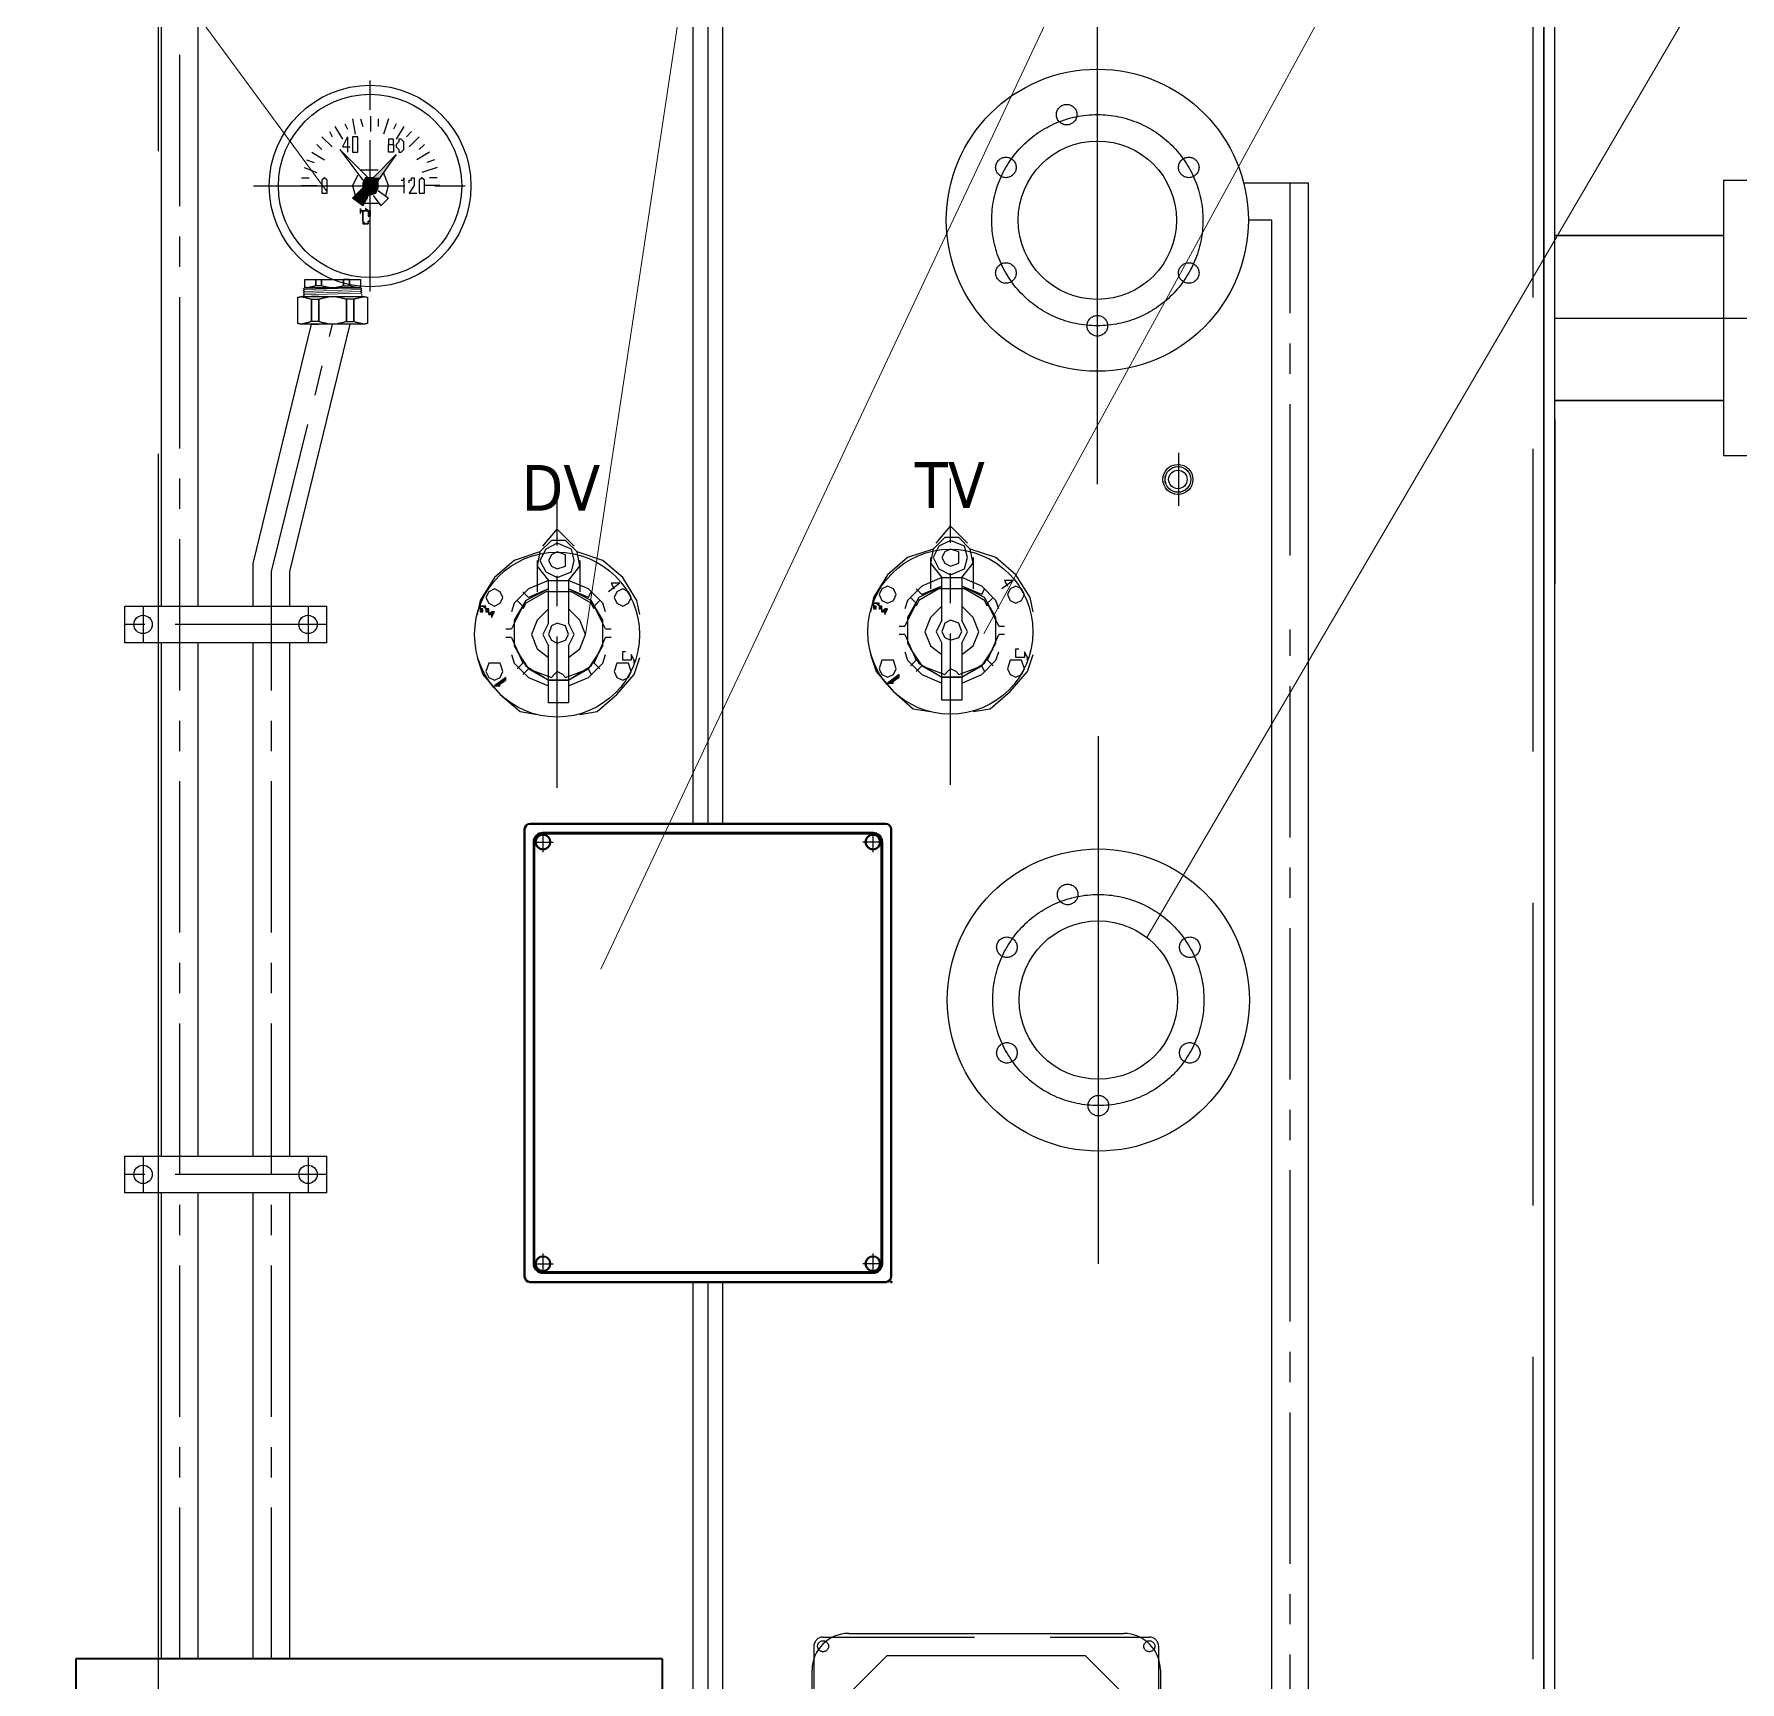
# Model space of a CAD drawing. Header units: millimetres. Extents: x 170275 to 421125, y -418833 to -203687.
# Drawn here: x 176399 to 177330, y -206380 to -205481 of the extents above; entities that cross this region are included whole.
import ezdxf
from ezdxf.enums import TextEntityAlignment as Align

# ---------------------------------------------------------------- set-up
doc = ezdxf.new("R2010")
doc.units = ezdxf.units.MM
doc.header["$LTSCALE"] = 13
for name, pattern in [('CENTER', [50.8, 31.75, -6.35, 6.35, -6.35]), ('CENTERX2', [101.6, 63.5, -12.7, 12.7, -12.7]), ('HIDDEN', [9.525, 6.35, -3.175])]:
    doc.linetypes.add(name, pattern=pattern)
doc.layers.get('0').update_dxf_attribs({"color": 1, "linetype": 'CENTER'})
for name, color, linetype, lineweight in [('05', 4, 'Continuous', 35), ('标注、文本', 3, 'Continuous', 25), ('铁心', 3, 'Continuous', 0)]:
    doc.layers.add(name, color=color, linetype=linetype, lineweight=lineweight)
for name, color, linetype in [('1', 4, 'Continuous'), ('2', 3, 'Continuous'), ('3', 6, 'HIDDEN'), ('4', 2, 'HIDDEN'), ('粗实线', 4, 'Continuous')]:
    doc.layers.add(name, color=color, linetype=linetype)
doc.styles.get("Standard").update_dxf_attribs({"font": 'gbenor.shx', "bigfont": 'gbcbig.shx'})
doc.styles.add('Tahoma$001', font='tahoma.ttf', dxfattribs={"height": 2.159784})

# ---------------------------------------------------------------- blocks, each defined once
blk = doc.blocks.new('油面温度计')
at = {"layer": '1', "ltscale": 0.1}
for p, q in [((10587.61, 4497.43), (10737.61, 4497.43)), ((10567.61, 4217.43), (10567.61, 4477.43)), ((10757.61, 4477.43), (10757.61, 4217.43)), ((10737.61, 4197.43), (10587.61, 4197.43))]:
    blk.add_line(p, q, dxfattribs=at)
at = {"layer": '1', "ltscale": 25}
for p, q in [((10608.61, 4485.43), (10578.61, 4455.43)), ((10608.61, 4485.43), (10716.61, 4485.43)), ((10746.61, 4455.43), (10716.61, 4485.43)), ((10618.61, 4465.43), (10706.61, 4465.43)), ((10639.91, 4449.98), (10635.37, 4458.89)), ((10640.76, 4455.9), (10638.78, 4460.49)), ((10643.98, 4457.18), (10642.28, 4461.88)), ((10647.26, 4458.24), (10645.87, 4463.04)), ((10650.61, 4459.1), (10649.52, 4463.98)), ((10654.79, 4454.81), (10653.22, 4464.69)), ((10657.43, 4460.18), (10656.96, 4465.16)), ((10660.88, 4460.4), (10660.72, 4465.4)), ((10664.34, 4460.4), (10664.49, 4465.4)), ((10667.78, 4460.18), (10668.25, 4465.16)), ((10670.43, 4454.81), (10671.99, 4464.69)), ((10674.61, 4459.1), (10675.7, 4463.98)), ((10677.95, 4458.24), (10679.35, 4463.04)), ((10681.24, 4457.18), (10682.93, 4461.88)), ((10684.45, 4455.9), (10686.44, 4460.49)), ((10685.31, 4449.98), (10689.85, 4458.89)), ((10578.61, 4455.43), (10578.61, 4237.43)), ((10626.24, 4446.68), (10622.93, 4450.43)), ((10628.9, 4448.89), (10625.83, 4452.84)), ((10631.69, 4450.92), (10628.88, 4455.05)), ((10634.61, 4452.77), (10632.07, 4457.07)), ((10690.61, 4452.77), (10693.15, 4457.07)), ((10693.52, 4450.92), (10696.33, 4455.05)), ((10696.32, 4448.89), (10699.38, 4452.84)), ((10698.98, 4446.68), (10702.29, 4450.43)), ((10746.61, 4455.43), (10746.61, 4237.43)), ((10598.61, 4445.43), (10598.61, 4272.43)), ((10617.12, 4436.34), (10612.98, 4439.15)), ((10619.15, 4439.14), (10615.2, 4442.2)), ((10621.35, 4441.8), (10617.6, 4445.11)), ((10627.25, 4440.78), (10620.18, 4447.85)), ((10697.96, 4440.78), (10705.03, 4447.85)), ((10703.86, 4441.8), (10707.61, 4445.11)), ((10706.07, 4439.14), (10710.02, 4442.2)), ((10708.1, 4436.34), (10712.23, 4439.15)), ((10726.61, 4445.43), (10726.61, 4272.43)), ((10618.06, 4428.13), (10609.15, 4432.67)), ((10615.27, 4433.42), (10610.96, 4435.97)), ((10707.16, 4428.13), (10716.07, 4432.67)), ((10709.95, 4433.42), (10714.25, 4435.97)), ((10609.79, 4420.77), (10604.99, 4422.17)), ((10610.86, 4424.06), (10606.16, 4425.75)), ((10612.13, 4427.27), (10607.54, 4429.26)), ((10713.08, 4427.27), (10717.67, 4429.26)), ((10714.36, 4424.06), (10719.06, 4425.75)), ((10715.42, 4420.77), (10720.23, 4422.17)), ((10607.85, 4410.6), (10602.87, 4411.07)), ((10613.22, 4413.25), (10603.35, 4414.81)), ((10608.93, 4417.42), (10604.05, 4418.52)), ((10711.99, 4413.25), (10721.87, 4414.81)), ((10716.28, 4417.42), (10721.16, 4418.52)), ((10717.36, 4410.6), (10722.34, 4411.07)), ((10607.64, 4407.15), (10602.64, 4407.31)), ((10607.64, 4403.7), (10602.64, 4403.54)), ((10717.58, 4407.15), (10722.58, 4407.31)), ((10717.58, 4403.7), (10722.58, 4403.54)), ((10607.85, 4400.25), (10602.87, 4399.78)), ((10613.22, 4397.61), (10603.35, 4396.04)), ((10608.93, 4393.43), (10604.05, 4392.34)), ((10711.99, 4397.61), (10721.87, 4396.04)), ((10716.28, 4393.43), (10721.16, 4392.34)), ((10717.36, 4400.25), (10722.34, 4399.78)), ((10609.79, 4390.08), (10604.99, 4388.69)), ((10610.86, 4386.8), (10606.16, 4385.1)), ((10612.13, 4383.58), (10607.54, 4381.6)), ((10713.08, 4383.58), (10717.67, 4381.6)), ((10714.36, 4386.8), (10719.06, 4385.1)), ((10715.42, 4390.08), (10720.23, 4388.69)), ((10618.06, 4382.73), (10609.15, 4378.19)), ((10615.27, 4377.43), (10610.96, 4374.88)), ((10617.12, 4374.51), (10612.98, 4371.7)), ((10707.16, 4382.73), (10716.07, 4378.19)), ((10707.16, 4382.73), (10716.07, 4378.19)), ((10708.1, 4374.51), (10712.23, 4371.7)), ((10709.95, 4377.43), (10714.25, 4374.88)), ((10619.15, 4371.72), (10615.2, 4368.65)), ((10621.35, 4369.05), (10617.6, 4365.75)), ((10627.25, 4370.07), (10620.18, 4363)), ((10697.96, 4370.07), (10705.03, 4363)), ((10703.86, 4369.05), (10707.61, 4365.75)), ((10706.07, 4371.72), (10710.02, 4368.65)), ((10622.61, 4348.28), (10625.61, 4348.28)), ((10625.61, 4351.28), (10625.61, 4268.28)), ((10625.61, 4351.28), (10628.61, 4351.28)), ((10628.61, 4351.28), (10628.61, 4263.28)), ((10647.61, 4348.28), (10650.61, 4348.28)), ((10650.61, 4351.28), (10650.61, 4268.28)), ((10650.61, 4351.28), (10653.61, 4351.28)), ((10653.61, 4351.28), (10653.61, 4263.28)), ((10672.61, 4348.28), (10675.61, 4348.28)), ((10675.61, 4351.28), (10675.61, 4268.28)), ((10675.61, 4351.28), (10678.61, 4351.28)), ((10678.61, 4351.28), (10678.61, 4263.28)), ((10697.61, 4348.28), (10700.61, 4348.28)), ((10700.61, 4351.28), (10700.61, 4268.28)), ((10700.61, 4351.28), (10703.61, 4351.28)), ((10703.61, 4351.28), (10703.61, 4263.28)), ((10622.61, 4343.28), (10625.61, 4343.28)), ((10622.61, 4338.28), (10625.61, 4338.28)), ((10647.61, 4343.28), (10650.61, 4343.28)), ((10647.61, 4338.28), (10650.61, 4338.28)), ((10672.61, 4343.28), (10675.61, 4343.28)), ((10672.61, 4338.28), (10675.61, 4338.28)), ((10697.61, 4343.28), (10700.61, 4343.28)), ((10697.61, 4338.28), (10700.61, 4338.28)), ((10622.61, 4333.28), (10625.61, 4333.28)), ((10622.61, 4328.28), (10625.61, 4328.28)), ((10647.61, 4333.28), (10650.61, 4333.28)), ((10647.61, 4328.28), (10650.61, 4328.28)), ((10672.61, 4333.28), (10675.61, 4333.28)), ((10672.61, 4328.28), (10675.61, 4328.28)), ((10697.61, 4333.28), (10700.61, 4333.28)), ((10697.61, 4328.28), (10700.61, 4328.28)), ((10622.61, 4323.28), (10625.61, 4323.28)), ((10622.61, 4318.28), (10625.61, 4318.28)), ((10647.61, 4323.28), (10650.61, 4323.28)), ((10647.61, 4318.28), (10650.61, 4318.28)), ((10672.61, 4323.28), (10675.61, 4323.28)), ((10672.61, 4318.28), (10675.61, 4318.28)), ((10697.61, 4323.28), (10700.61, 4323.28)), ((10697.61, 4318.28), (10700.61, 4318.28)), ((10622.61, 4313.28), (10625.61, 4313.28)), ((10647.61, 4313.28), (10650.61, 4313.28)), ((10672.61, 4313.28), (10675.61, 4313.28)), ((10697.61, 4313.28), (10700.61, 4313.28)), ((10622.61, 4308.28), (10625.61, 4308.28)), ((10622.61, 4303.28), (10625.61, 4303.28)), ((10647.61, 4308.28), (10650.61, 4308.28)), ((10647.61, 4303.28), (10650.61, 4303.28)), ((10672.61, 4308.28), (10675.61, 4308.28)), ((10672.61, 4303.28), (10675.61, 4303.28)), ((10697.61, 4308.28), (10700.61, 4308.28)), ((10697.61, 4303.28), (10700.61, 4303.28)), ((10622.61, 4298.28), (10625.61, 4298.28)), ((10622.61, 4293.28), (10625.61, 4293.28)), ((10647.61, 4298.28), (10650.61, 4298.28)), ((10647.61, 4293.28), (10650.61, 4293.28)), ((10672.61, 4298.28), (10675.61, 4298.28)), ((10672.61, 4293.28), (10675.61, 4293.28)), ((10697.61, 4298.28), (10700.61, 4298.28)), ((10697.61, 4293.28), (10700.61, 4293.28)), ((10622.61, 4288.28), (10625.61, 4288.28)), ((10622.61, 4283.28), (10625.61, 4283.28)), ((10647.61, 4288.28), (10650.61, 4288.28)), ((10647.61, 4283.28), (10650.61, 4283.28)), ((10672.61, 4288.28), (10675.61, 4288.28)), ((10672.61, 4283.28), (10675.61, 4283.28)), ((10697.61, 4288.28), (10700.61, 4288.28)), ((10697.61, 4283.28), (10700.61, 4283.28)), ((10622.61, 4278.28), (10625.61, 4278.28)), ((10622.61, 4273.28), (10625.61, 4273.28)), ((10647.61, 4278.28), (10650.61, 4278.28)), ((10647.61, 4273.28), (10650.61, 4273.28)), ((10672.61, 4278.28), (10675.61, 4278.28)), ((10672.61, 4273.28), (10675.61, 4273.28)), ((10697.61, 4278.28), (10700.61, 4278.28)), ((10697.61, 4273.28), (10700.61, 4273.28)), ((10622.61, 4268.28), (10622.61, 4263.28)), ((10622.61, 4268.28), (10625.61, 4268.28)), ((10622.61, 4263.28), (10628.61, 4263.28)), ((10647.61, 4268.28), (10647.61, 4263.28)), ((10647.61, 4268.28), (10650.61, 4268.28)), ((10647.61, 4263.28), (10653.61, 4263.28)), ((10672.61, 4268.28), (10672.61, 4263.28)), ((10672.61, 4268.28), (10675.61, 4268.28)), ((10672.61, 4263.28), (10678.61, 4263.28)), ((10697.61, 4268.28), (10697.61, 4263.28)), ((10697.61, 4268.28), (10700.61, 4268.28)), ((10697.61, 4263.28), (10703.61, 4263.28)), ((10604.47, 4258.28), (10720.75, 4258.28)), ((10618.61, 4252.43), (10706.61, 4252.43)), ((10608.61, 4207.43), (10578.61, 4237.43)), ((10716.61, 4207.43), (10746.61, 4237.43)), ((10608.61, 4207.43), (10716.61, 4207.43))]:
    blk.add_line(p, q, dxfattribs=at)
for points in [[(10654.23, 4391.76), (10685.21, 4459.85), (10658.85, 4389.85), (10654.3, 4391.91)], [(10669.5, 4390.96), (10629.27, 4454.02), (10673.63, 4393.78), (10669.41, 4391.1)]]:
    blk.add_lwpolyline(points, dxfattribs=at)
blk.add_circle((10662.61, 4405.43), 1.97, dxfattribs=at)
at = {"layer": '1', "ltscale": 0.1}
for centre, start, end in [((10587.61, 4477.43), 90, 180), ((10737.61, 4477.43), 0, 90), ((10587.61, 4217.43), 180, 270), ((10737.61, 4217.43), 270, 0)]:
    blk.add_arc(centre, 20, start, end, dxfattribs=at)
at = {"layer": '1', "ltscale": 25}
for centre, start, end in [((10618.61, 4445.43), 90, 180), ((10706.61, 4445.43), 0, 90), ((10618.61, 4272.43), 180, 270), ((10706.61, 4272.43), 270, 0)]:
    blk.add_arc(centre, 20, start, end, dxfattribs=at)
at = {"layer": '1'}
for start, end in [(84.6978, 226.37351), (268.52811, 50.20381)]:
    blk.add_arc((10662.61, 4405.43), 6, start, end, dxfattribs=at)
at = {"layer": '3'}
for p, q in [((10573.61, 4495.43), (10751.61, 4495.43)), ((10568.61, 4490.43), (10568.61, 4202.43)), ((10756.61, 4490.43), (10756.61, 4202.43)), ((10573.61, 4197.43), (10751.61, 4197.43)), ((10615.61, 4197.43), (10615.61, 4187.43)), ((10618.61, 4197.43), (10618.61, 4187.43)), ((10621.61, 4197.43), (10621.61, 4187.43)), ((10624.61, 4197.43), (10624.61, 4187.43)), ((10635.61, 4197.43), (10635.61, 4194.43)), ((10659.61, 4197.43), (10659.61, 4194.43)), ((10665.61, 4197.43), (10665.61, 4194.43)), ((10689.61, 4197.43), (10689.61, 4194.43)), ((10695.61, 4197.43), (10695.61, 4194.43)), ((10719.61, 4197.43), (10719.61, 4194.43)), ((10615.61, 4190.43), (10624.61, 4190.43)), ((10635.61, 4194.43), (10659.61, 4194.43)), ((10638.61, 4194.43), (10638.61, 4185.43)), ((10656.61, 4194.43), (10656.61, 4185.43)), ((10665.61, 4194.43), (10689.61, 4194.43)), ((10668.61, 4194.43), (10668.61, 4185.43)), ((10686.61, 4194.43), (10686.61, 4185.43)), ((10695.61, 4194.43), (10719.61, 4194.43)), ((10698.61, 4194.43), (10698.61, 4185.43)), ((10716.61, 4194.43), (10716.61, 4185.43)), ((10615.61, 4187.43), (10624.61, 4187.43)), ((10635.61, 4185.43), (10635.61, 4182.43)), ((10635.61, 4185.43), (10659.61, 4185.43)), ((10635.61, 4182.43), (10659.61, 4182.43)), ((10659.61, 4185.43), (10659.61, 4182.43)), ((10665.61, 4185.43), (10665.61, 4182.43)), ((10665.61, 4185.43), (10689.61, 4185.43)), ((10665.61, 4182.43), (10689.61, 4182.43)), ((10689.61, 4185.43), (10689.61, 4182.43)), ((10695.61, 4185.43), (10695.61, 4182.43)), ((10695.61, 4185.43), (10719.61, 4185.43)), ((10695.61, 4182.43), (10719.61, 4182.43)), ((10719.61, 4185.43), (10719.61, 4182.43))]:
    blk.add_line(p, q, dxfattribs=at)
for centre in [(10573.61, 4490.43), (10751.61, 4490.43), (10573.61, 4202.43), (10751.61, 4202.43)]:
    blk.add_circle(centre, 3, dxfattribs=at)
for centre, start, end in [((10573.61, 4490.43), 90, 180), ((10751.61, 4490.43), 0, 90), ((10573.61, 4202.43), 180, 270), ((10751.61, 4202.43), 270, 0)]:
    blk.add_arc(centre, 5, start, end, dxfattribs=at)
at = {"layer": '2'}
for s, p in [('60', (10642.82, 4444.24)), ('70', (10655.68, 4448.38)), ('80', (10669.32, 4448.38)), ('50', (10631.68, 4436.15)), ('90', (10682.29, 4444.16)), ('100', (10693.33, 4436.15)), ('40', (10623.66, 4425.11)), ('110', (10701.34, 4425.11)), ('30', (10619.44, 4412.14)), ('120', (10705.56, 4412.14)), ('20', (10619.44, 4398.5)), ('130', (10705.56, 4398.5)), ('10', (10623.66, 4385.53)), ('140', (10701.34, 4385.53)), ('0', (10631.78, 4374.6)), ('150', (10693.33, 4374.49))]:
    blk.add_text(s, height=8, dxfattribs=at).set_placement(p, align=Align.MIDDLE)
for s, p in [('0', (10620, 4348.28)), ('0', (10645, 4348.28)), ('0', (10670, 4348.28)), ('0', (10695, 4348.28)), ('20', (10620, 4338.28)), ('10', (10620, 4343.28)), ('20', (10645, 4338.28)), ('10', (10645, 4343.28)), ('20', (10670, 4338.28)), ('10', (10670, 4343.28)), ('20', (10695, 4338.28)), ('10', (10695, 4343.28)), ('40', (10620, 4328.28)), ('30', (10620, 4333.28)), ('40', (10645, 4328.28)), ('30', (10645, 4333.28)), ('40', (10670, 4328.28)), ('30', (10670, 4333.28)), ('40', (10695, 4328.28)), ('30', (10695, 4333.28)), ('50', (10620, 4323.28)), ('60', (10620, 4318.28)), ('50', (10645, 4323.28)), ('60', (10645, 4318.28)), ('50', (10670, 4323.28)), ('60', (10670, 4318.28)), ('50', (10695, 4323.28)), ('60', (10695, 4318.28)), ('80', (10620, 4308.28)), ('70', (10620, 4313.28)), ('80', (10645, 4308.28)), ('70', (10645, 4313.28)), ('80', (10670, 4308.28)), ('70', (10670, 4313.28)), ('80', (10695, 4308.28)), ('70', (10695, 4313.28)), ('100', (10620, 4298.28)), ('90', (10620, 4303.28)), ('100', (10645, 4298.28)), ('90', (10645, 4303.28)), ('100', (10670, 4298.28)), ('90', (10670, 4303.28)), ('100', (10695, 4298.28)), ('90', (10695, 4303.28)), ('120', (10620, 4288.28)), ('110', (10620, 4293.28)), ('120', (10645, 4288.28)), ('110', (10645, 4293.28)), ('120', (10670, 4288.28)), ('110', (10670, 4293.28)), ('120', (10695, 4288.28)), ('110', (10695, 4293.28)), ('140', (10620, 4278.28)), ('130', (10620, 4283.28)), ('140', (10645, 4278.28)), ('130', (10645, 4283.28)), ('140', (10670, 4278.28)), ('130', (10670, 4283.28)), ('140', (10695, 4278.28)), ('130', (10695, 4283.28)), ('150', (10620, 4273.28)), ('150', (10645, 4273.28)), ('150', (10670, 4273.28)), ('150', (10695, 4273.28))]:
    blk.add_text(s, height=5, dxfattribs=at).set_placement(p, align=Align.MIDDLE_RIGHT)
blk = doc.blocks.new('电缆管接头(M32)')
at = {"color": 1}
for p, q in [((15.2, 0), (-15.2, 0)), ((15.17, -4.49), (-15.17, -4.49))]:
    blk.add_line(p, q, dxfattribs=at)
at = {"color": 1, "lineweight": 15}
for p, q in [((-16, -4.97), (-15.17, -4.49)), ((-16, -4.97), (-15.17, -5.45)), ((-16, -5.93), (-15.17, -5.45)), ((-16, -5.93), (-15.17, -6.41)), ((-16, -6.89), (-15.17, -6.41)), ((-16, -6.89), (-15.17, -7.37)), ((-16, -7.85), (-15.17, -7.37)), ((-16, -7.85), (-16, -9.29)), ((16, -9.29), (-16, -9.29)), ((-15.17, -4.49), (15.17, -5.45)), ((-15.17, -5.45), (15.17, -6.41)), ((-15.17, -6.41), (15.17, -7.37)), ((-15.17, -7.37), (15.17, -8.33)), ((16, -4.97), (15.17, -4.49)), ((16, -4.97), (15.17, -5.45)), ((16, -5.93), (15.17, -5.45)), ((16, -5.93), (15.17, -6.41)), ((16, -6.89), (15.17, -6.41)), ((16, -6.89), (15.17, -7.37)), ((16, -7.85), (15.17, -7.37)), ((16, -7.85), (15.17, -8.33)), ((16, -8.81), (15.17, -8.33)), ((16, -8.81), (16, -9.29))]:
    blk.add_line(p, q, dxfattribs=at)
at = {"color": 1}
for points in [[(-15.2, 0), (-15.2, -4.21)], [(-9.2, 0), (-9.2, -3.39)], [(-9.2, 0), (-9.2, -3.39)], [(-6, 0), (-6, -3.39)], [(-6, -3.39), (-6, 0)], [(6, -3.39), (6, 0)], [(6, 0), (6, -3.39)], [(6, -3.39), (6, 0)], [(9.2, 0), (9.2, -3.39)], [(9.2, 0), (9.2, -3.39)], [(15.2, -4.21), (15.2, 0)], [(17.23, -9.29), (-17.23, -9.29)], [(-13.78, -4.49), (13.78, -4.49)], [(-7.5, -9.29), (-11.5, -9.29)], [(-9.2, -4.49), (-6, -4.49)], [(7.5, -9.29), (-7.5, -9.29)], [(-6, -4.49), (6, -4.49)], [(9.2, -4.49), (6, -4.49)], [(7.5, -9.29), (11.5, -9.29)], [(-19, -9.65), (-19, -23.94)], [(-11.5, -10.68), (-11.5, -22.91)], [(-11.5, -10.68), (-11.5, -22.91)], [(-7.5, -10.68), (-7.5, -22.91)], [(-7.5, -22.91), (-7.5, -10.68)], [(7.5, -22.91), (7.5, -10.68)], [(7.5, -10.68), (7.5, -22.91)], [(7.5, -22.91), (7.5, -10.68)], [(11.5, -10.68), (11.5, -22.91)], [(11.5, -10.68), (11.5, -22.91)], [(19, -23.94), (19, -9.65)], [(-17.23, -24.29), (17.23, -24.29)], [(-11.5, -24.29), (-7.5, -24.29)], [(-7.5, -24.29), (7.5, -24.29)], [(11.5, -24.29), (7.5, -24.29)]]:
    blk.add_lwpolyline(points, dxfattribs=at)
for points in [[(-6, -3.39), (-9.2, -3.39), (-9.2, 0), (-6, 0)], [(6, -3.39), (9.2, -3.39), (9.2, 0), (6, 0)], [(-7.5, -22.91), (-11.5, -22.91), (-11.5, -10.68), (-7.5, -10.68)], [(7.5, -22.91), (11.5, -22.91), (11.5, -10.68), (7.5, -10.68)]]:
    blk.add_lwpolyline(points, close=True, dxfattribs=at)
for centre, radius, start, end in [((-8.06, -59.84), 51.37, 100.28148, 102.29787), ((-26.4, -59.84), 51.37, 73.14375, 79.71852), ((-6.45, 35.94), 41.1, 257.70213, 259.71852), ((-21.12, 35.94), 41.1, 280.28148, 286.85625), ((7.4, -59.84), 51.37, 100.28148, 106.85625), ((5.92, 35.94), 41.1, 253.14375, 259.71852), ((-5.92, 35.94), 41.1, 280.28148, 286.85625), ((-7.4, -59.84), 51.37, 73.14375, 79.71852), ((21.12, 35.94), 41.1, 253.14375, 259.71852), ((26.4, -59.84), 51.37, 100.28148, 106.85625), ((6.45, 35.94), 41.1, 280.28148, 282.29787), ((8.06, -59.84), 51.37, 77.70213, 79.71852), ((-8.06, 26.25), 51.37, 257.70213, 259.71852), ((-26.4, 26.25), 51.37, 280.28148, 286.85625), ((7.4, 26.25), 51.37, 253.14375, 259.71852), ((-7.4, 26.25), 51.37, 280.28148, 286.85625), ((26.4, 26.25), 51.37, 253.14375, 259.71852), ((8.06, 26.25), 51.37, 280.28148, 282.29787)]:
    blk.add_arc(centre, radius, start, end, dxfattribs=at)
blk = doc.blocks.new('A$C0AD52951')
at = {"layer": '粗实线'}
h = blk.add_hatch(color=256, dxfattribs=at)
h.dxf.hatch_style = 2
h.paths.add_polyline_path([(2.19, 41.7), (1.1, 41.7), (2.19, 41.7), (3.29, 40.6), (3.29, 39.5), (4.39, 39.5), (4.39, 38.4), (5.49, 38.4), (5.49, 37.31), (6.58, 39.5), (5.49, 39.5), (4.39, 38.4), (4.39, 39.5), (4.39, 40.6), (3.29, 40.6), (3.29, 41.7)])
h = blk.add_hatch(color=256, dxfattribs=at)
h.dxf.hatch_style = 2
h.paths.add_polyline_path([(1.1, 41.7), (1.1, 40.6), (1.1, 39.5), (2.19, 39.5), (2.19, 40.6), (1.1, 40.6), (1.1, 41.7), (2.19, 41.7)])
h = blk.add_hatch(color=256, dxfattribs=at)
h.dxf.hatch_style = 2
h.paths.add_polyline_path([(6.58, 10.97), (7.68, 10.97), (10.97, 13.17), (10.97, 14.26)])
for points in [[(35.11, 51.57), (39.5, 57.06), (38.4, 62.54), (34.02, 66.93), (28.53, 66.93), (24.14, 62.54), (23.04, 57.06), (27.43, 51.57)], [(25.24, 64.74), (30.72, 71.32), (37.31, 64.74)], [(24.14, 62.54), (14.26, 59.25), (6.58, 52.67), (1.1, 43.89), (0, 38.4)], [(23.04, 59.25), (23.04, 47.18)], [(62.54, 38.4), (61.45, 43.89), (55.96, 52.67), (48.28, 59.25), (38.4, 62.54)], [(39.5, 59.25), (39.5, 47.18)], [(27.43, 51.57), (19.75, 48.28), (14.26, 42.79), (13.17, 39.5)], [(27.43, 48.28), (18.65, 43.89), (14.26, 36.21), (14.26, 26.33), (18.65, 18.65), (27.43, 13.17), (35.11, 13.17), (35.11, 4.39), (27.43, 4.39), (27.43, 13.17)], [(44.99, 40.6), (43.89, 42.79), (36.21, 47.18), (26.33, 47.18), (18.65, 42.79), (17.56, 40.6)], [(27.43, 35.11), (27.43, 51.57), (35.11, 51.57), (35.11, 35.11)], [(49.38, 39.5), (48.28, 42.79), (42.79, 48.28), (35.11, 51.57)], [(35.11, 13.17), (43.89, 18.65), (48.28, 26.33), (48.28, 36.21), (43.89, 43.89), (35.11, 48.28)], [(54.86, 50.47), (50.47, 47.18)], [(54.86, 50.47), (51.57, 50.47), (52.67, 48.28)], [(27.43, 40.6), (23.04, 36.21), (20.85, 30.72), (23.04, 25.24), (27.43, 21.95)], [(35.11, 21.95), (39.5, 25.24), (41.7, 30.72), (39.5, 36.21), (35.11, 40.6)], [(27.43, 35.11), (25.24, 30.72), (27.43, 26.33)], [(35.11, 26.33), (37.31, 30.72), (35.11, 35.11)], [(35.11, 26.33), (35.11, 13.17), (27.43, 13.17), (27.43, 26.33)], [(0, 21.95), (2.19, 15.36), (8.78, 7.68), (16.46, 1.1), (23.04, 0)], [(13.17, 23.04), (14.26, 19.75), (19.75, 14.26), (27.43, 10.97)], [(15.36, 24.14), (19.75, 17.56), (28.53, 14.26)], [(34.02, 14.26), (42.79, 17.56), (47.18, 24.14)], [(35.11, 10.97), (42.79, 14.26), (48.28, 19.75), (49.38, 23.04)], [(39.5, 0), (46.09, 1.1), (53.77, 7.68), (60.35, 15.36), (62.54, 21.95)], [(60.35, 19.75), (60.35, 20.85), (59.25, 23.04), (59.25, 21.95), (59.25, 20.85), (58.16, 20.85), (57.06, 20.85), (55.96, 20.85), (55.96, 21.95), (55.96, 23.04), (55.96, 24.14), (57.06, 24.14)], [(34.02, 14.26), (32.92, 15.36), (30.72, 16.46), (29.63, 15.36), (28.53, 14.26)], [(34.02, 14.26), (32.92, 15.36), (30.72, 16.46), (29.63, 15.36), (28.53, 14.26)]]:
    blk.add_lwpolyline(points, dxfattribs=at)
for points in [[(37.31, 59.25), (36.21, 63.64), (30.72, 65.84), (26.33, 63.64), (24.14, 59.25), (26.33, 54.86), (30.72, 52.67), (36.21, 54.86)], [(34.02, 59.25), (34.02, 61.45), (30.72, 62.54), (28.53, 61.45), (27.43, 59.25), (28.53, 57.06), (30.72, 55.96), (34.02, 57.06)], [(9.88, 44.99), (8.78, 47.18), (6.58, 48.28), (4.39, 47.18), (3.29, 44.99), (4.39, 42.79), (6.58, 41.7), (8.78, 42.79)], [(59.25, 44.99), (58.16, 47.18), (55.96, 48.28), (53.77, 47.18), (52.67, 44.99), (53.77, 42.79), (55.96, 41.7), (58.16, 42.79)], [(2.19, 41.7), (1.1, 41.7), (2.19, 41.7), (3.29, 40.6), (3.29, 39.5), (4.39, 39.5), (4.39, 38.4), (5.49, 38.4), (5.49, 37.31), (6.58, 39.5), (5.49, 39.5), (4.39, 38.4), (4.39, 39.5), (4.39, 40.6), (3.29, 40.6), (3.29, 41.7)], [(1.1, 41.7), (1.1, 40.6), (1.1, 39.5), (2.19, 39.5), (2.19, 40.6), (1.1, 40.6), (1.1, 41.7), (2.19, 41.7)], [(35.11, 30.72), (34.02, 34.02), (30.72, 35.11), (28.53, 34.02), (27.43, 30.72), (28.53, 28.53), (30.72, 27.43), (34.02, 28.53)], [(9.88, 16.46), (8.78, 19.75), (6.58, 19.75), (4.39, 19.75), (3.29, 16.46), (4.39, 14.26), (6.58, 13.17), (8.78, 14.26)], [(59.25, 16.46), (58.16, 19.75), (55.96, 19.75), (53.77, 19.75), (52.67, 16.46), (53.77, 14.26), (55.96, 13.17), (58.16, 14.26)], [(6.58, 10.97), (7.68, 10.97), (10.97, 13.17), (10.97, 14.26)], [(7.68, 10.97), (8.78, 10.97)]]:
    blk.add_lwpolyline(points, close=True, dxfattribs=at)
for points in [[(17.56, 47.18), (17.56, 47.18), (19.75, 44.99), (19.75, 44.99)], [(27.43, 48.28), (27.43, 48.28), (19.75, 44.99), (19.75, 44.99)], [(42.79, 44.99), (42.79, 44.99), (35.11, 48.28), (35.11, 48.28)], [(42.79, 44.99), (42.79, 44.99), (43.89, 47.18), (43.89, 47.18)], [(17.56, 41.7), (17.56, 41.7), (13.17, 32.92), (13.17, 32.92)], [(17.56, 41.7), (17.56, 41.7), (15.36, 43.89), (15.36, 43.89)], [(47.18, 43.89), (47.18, 43.89), (44.99, 41.7), (44.99, 41.7)], [(49.38, 32.92), (49.38, 32.92), (44.99, 41.7), (44.99, 41.7)], [(10.97, 32.92), (10.97, 32.92), (13.17, 32.92), (13.17, 32.92)], [(49.38, 32.92), (49.38, 32.92), (51.57, 32.92), (51.57, 32.92)], [(13.17, 29.63), (13.17, 29.63), (10.97, 29.63), (10.97, 29.63)], [(13.17, 29.63), (13.17, 29.63), (17.56, 19.75), (17.56, 19.75)], [(44.99, 19.75), (44.99, 19.75), (49.38, 29.63), (49.38, 29.63)], [(51.57, 29.63), (51.57, 29.63), (49.38, 29.63), (49.38, 29.63)], [(15.36, 17.56), (15.36, 17.56), (17.56, 19.75), (17.56, 19.75)], [(44.99, 19.75), (44.99, 19.75), (47.18, 17.56), (47.18, 17.56)], [(19.75, 17.56), (19.75, 17.56), (17.56, 15.36), (17.56, 15.36)], [(19.75, 17.56), (19.75, 17.56), (27.43, 13.17), (27.43, 13.17)], [(35.11, 13.17), (35.11, 13.17), (42.79, 17.56), (42.79, 17.56)], [(43.89, 15.36), (43.89, 15.36), (42.79, 17.56), (42.79, 17.56)]]:
    blk.add_open_spline(points, degree=3, dxfattribs=at)

msp = doc.modelspace()

# ---------------------------------------------------------------- hatches: boundary and pattern name
at = {"layer": '粗实线', "lineweight": 30}
h = msp.add_hatch(color=256, dxfattribs=at)
h.dxf.hatch_style = 2
h.paths.add_polyline_path([(176596.82, -205546.39), (176584.25, -205558.96), (176588.44, -205558.96)])
h = msp.add_hatch(color=256, dxfattribs=at)
h.dxf.hatch_style = 2
h.paths.add_polyline_path([(176575.87, -205567.34), (176574.47, -205568.74), (176581.46, -205568.74)])
h = msp.add_hatch(color=256, dxfattribs=at)
h.dxf.hatch_style = 2
h.paths.add_polyline_path([(176578.66, -205564.55), (176575.87, -205567.34), (176585.65, -205567.34)])
h = msp.add_hatch(color=256, dxfattribs=at)
h.dxf.hatch_style = 2
h.paths.add_polyline_path([(176575.87, -205567.34), (176585.65, -205567.34), (176581.46, -205568.74)])
h = msp.add_hatch(color=256, dxfattribs=at)
h.dxf.hatch_style = 2
h.paths.add_polyline_path([(176580.06, -205558.96), (176578.66, -205560.36), (176587.04, -205560.36)])
h = msp.add_hatch(color=256, dxfattribs=at)
h.dxf.hatch_style = 2
h.paths.add_polyline_path([(176578.66, -205560.36), (176578.66, -205561.75), (176587.04, -205561.75)])
h = msp.add_hatch(color=256, dxfattribs=at)
h.dxf.hatch_style = 2
h.paths.add_polyline_path([(176578.66, -205560.36), (176587.04, -205560.36), (176587.04, -205561.75)])
h = msp.add_hatch(color=256, dxfattribs=at)
h.dxf.hatch_style = 2
h.paths.add_polyline_path([(176578.66, -205561.75), (176578.66, -205564.55), (176587.04, -205564.55)])
h = msp.add_hatch(color=256, dxfattribs=at)
h.dxf.hatch_style = 2
h.paths.add_polyline_path([(176578.66, -205561.75), (176587.04, -205561.75), (176587.04, -205564.55)])
h = msp.add_hatch(color=256, dxfattribs=at)
h.dxf.hatch_style = 2
h.paths.add_polyline_path([(176578.66, -205564.55), (176587.04, -205564.55), (176585.65, -205567.34)])
h = msp.add_hatch(color=256, dxfattribs=at)
h.dxf.hatch_style = 2
h.paths.add_polyline_path([(176580.06, -205558.96), (176588.44, -205558.96), (176587.04, -205560.36)])
h = msp.add_hatch(color=256, dxfattribs=at)
h.dxf.hatch_style = 2
h.paths.add_polyline_path([(176574.47, -205568.74), (176573.07, -205570.14), (176581.46, -205570.14)])
h = msp.add_hatch(color=256, dxfattribs=at)
h.dxf.hatch_style = 2
h.paths.add_polyline_path([(176573.07, -205570.14), (176581.46, -205570.14), (176578.66, -205574.33)])
h = msp.add_hatch(color=256, dxfattribs=at)
h.dxf.hatch_style = 2
h.paths.add_polyline_path([(176574.47, -205568.74), (176581.46, -205568.74), (176581.46, -205570.14)])
h = msp.add_hatch(color=256, dxfattribs=at)
h.dxf.hatch_style = 2
h.paths.add_polyline_path([(176580.06, -205575.72), (176580.06, -205577.12), (176578.66, -205577.12), (176578.66, -205578.52), (176578.66, -205579.91), (176578.66, -205581.31), (176578.66, -205582.71), (176578.66, -205584.11), (176580.06, -205584.11), (176581.46, -205584.11), (176580.06, -205584.11), (176578.66, -205582.71), (176578.66, -205581.31), (176578.66, -205579.91), (176578.66, -205578.52), (176578.66, -205577.12), (176580.06, -205577.12), (176581.46, -205577.12)])
h = msp.add_hatch(color=256, dxfattribs=at)
h.dxf.hatch_style = 2
h.paths.add_polyline_path([(176577.26, -205577.12), (176577.26, -205578.52), (176577.26, -205577.12), (176578.66, -205577.12)])
h = msp.add_hatch(color=256, dxfattribs=at)
h.dxf.hatch_style = 2
h.paths.add_polyline_path([(176582.85, -205582.71), (176581.46, -205582.71), (176581.46, -205584.11), (176580.06, -205584.11), (176581.46, -205584.11), (176581.46, -205582.71)])
h = msp.add_hatch(color=256, dxfattribs=at)
h.dxf.hatch_style = 2
h.paths.add_polyline_path([(176582.85, -205577.12), (176581.46, -205577.12), (176581.46, -205578.52), (176581.46, -205579.91), (176582.85, -205579.91)])

# ---------------------------------------------------------------- linework, layer by layer
for p, q in [((176676.88, -205915.88), (176676.88, -205926.88)), ((176856.88, -205915.88), (176856.88, -205926.88)), ((176671.38, -205921.38), (176682.38, -205921.38)), ((176862.38, -205921.38), (176851.38, -205921.38)), ((176671.38, -206151.38), (176682.38, -206151.38)), ((176676.88, -206145.88), (176676.88, -206156.88)), ((176862.38, -206151.38), (176851.38, -206151.38)), ((176856.88, -206145.88), (176856.88, -206156.88))]:
    msp.add_line(p, q)
at = {"color": 4, "linetype": 'ByBlock', "lineweight": 40}
for p, q in [((176741.96, -206367.01), (176421.96, -206367.01)), ((176421.96, -206367.01), (176421.96, -206647.01)), ((176421.96, -206367.01), (176421.96, -206647.01)), ((176741.96, -206367.01), (176741.96, -206647.01))]:
    msp.add_line(p, q, dxfattribs=at)
for centre in [(176962.6, -205524.54), (176929.46, -205553.34), (177029.22, -205553.34), (176929.46, -205610.94), (177029.22, -205610.94), (176979.34, -205639.74), (176963.14, -205949.96), (176930, -205978.76), (177029.77, -205978.76), (176930, -206036.36), (177029.77, -206036.36), (176979.89, -206065.16)]:
    msp.add_circle(centre, 5.6)
at = {"layer": '05', "ltscale": 200}
for p, q in [((177320.88, -205590.51), (177228.88, -205590.51)), ((177228.88, -205680.51), (177320.88, -205680.51)), ((177228.88, -205690.51), (177228.88, -205780.51))]:
    msp.add_line(p, q, dxfattribs=at)
at = {"layer": '1', "color": 1, "linetype": 'CENTERX2', "lineweight": -3}
for p, q in [((176466.88, -204388.83), (176466.88, -207639.15)), ((176766.88, -205169.51), (176766.88, -205911.38)), ((177228.88, -205635.51), (178338.88, -205635.51)), ((176766.88, -206161.38), (176766.88, -207639.15))]:
    msp.add_line(p, q, dxfattribs=at)
at = {"layer": '1'}
for p, q in [((177222.88, -205211.51), (177222.88, -207315.51)), ((177222.88, -207315.51), (177222.88, -205211.51)), ((177228.88, -207315.51), (177228.88, -205211.51))]:
    msp.add_line(p, q, dxfattribs=at)
at = {"layer": '1', "color": 1, "linetype": 'CENTERX2', "lineweight": -3, "ltscale": 0.1}
for p, q in [((176478.73, -206367.01), (176478.73, -205361.1)), ((176582.56, -205620.96), (176582.56, -205505.98)), ((176518.92, -205563.47), (176640.56, -205563.47)), ((177084.45, -205765.02), (177084.45, -205561.99)), ((176528.73, -205773.76), (176562.14, -205638.83)), ((177023.61, -205709.1), (177023.61, -205738.04)), ((176684.6, -205891.72), (176684.6, -205724.63)), ((176899.15, -205890.18), (176899.15, -205723.09)), ((176528.73, -206367.01), (176528.73, -205773.76)), ((176458.73, -205792.67), (176458.73, -205812.67)), ((176548.73, -205792.67), (176548.73, -205812.67)), ((176558.73, -205802.67), (176448.73, -205802.67)), ((177084.45, -206711.31), (177084.45, -205805.46)), ((176458.73, -206092.67), (176458.73, -206112.67)), ((176548.73, -206092.67), (176548.73, -206112.67)), ((176558.73, -206102.67), (176448.73, -206102.67))]:
    msp.add_line(p, q, dxfattribs=at)
at = {"layer": '1'}
for points in [[(176758.88, -205911.38), (176758.88, -205169.51)], [(176774.88, -205169.51), (176774.88, -205911.38)], [(176774.88, -206161.38), (176774.88, -207315.51), (176758.88, -207315.51), (176758.88, -206161.38)]]:
    msp.add_lwpolyline(points, dxfattribs=at)
msp.add_lwpolyline([(177338.88, -205560.51), (177320.88, -205560.51), (177320.88, -205710.51), (177338.88, -205710.51)], close=True, dxfattribs=at)
at = {"layer": '3', "ltscale": 2}
msp.add_line((177216.88, -205211.51), (177216.88, -207315.51), dxfattribs=at)
at = {"layer": '4', "color": 1, "ltscale": 5}
for p, q in [((176979.34, -205726.11), (176979.34, -205438.18)), ((176979.89, -206151.53), (176979.89, -205863.6))]:
    msp.add_line(p, q, dxfattribs=at)
for centre in [(176979.34, -205582.14), (176979.89, -206007.56)]:
    msp.add_circle(centre, 57.6, dxfattribs=at)
at = {"layer": '标注、文本'}
for p, q in [((176488.73, -205792.67), (176488.73, -205361.1)), ((176468.73, -205792.67), (176468.73, -205384.13)), ((177094.45, -205561.99), (177059.24, -205561.99)), ((177094.45, -205805.46), (177094.45, -205561.99)), ((177074.45, -205582.14), (177061.74, -205582.14)), ((177074.45, -205805.46), (177074.45, -205582.14)), ((176518.73, -205769.4), (176550.64, -205638.83)), ((176538.73, -205773.76), (176571.64, -205638.83)), ((176518.73, -205792.67), (176518.73, -205769.4)), ((176538.73, -205792.67), (176538.73, -205773.76)), ((176448.73, -205792.67), (176558.73, -205792.67)), ((176448.73, -205812.67), (176448.73, -205792.67)), ((176558.73, -205792.67), (176558.73, -205812.67)), ((177074.45, -206711.31), (177074.45, -205805.46)), ((177094.45, -206711.31), (177094.45, -205805.46)), ((176558.73, -205812.67), (176448.73, -205812.67)), ((176468.73, -206092.67), (176468.73, -205812.67)), ((176488.73, -206092.67), (176488.73, -205812.67)), ((176518.73, -206092.67), (176518.73, -205812.67)), ((176538.73, -206092.67), (176538.73, -205812.67)), ((176448.73, -206092.67), (176558.73, -206092.67)), ((176448.73, -206112.67), (176448.73, -206092.67)), ((176558.73, -206092.67), (176558.73, -206112.67)), ((176558.73, -206112.67), (176448.73, -206112.67)), ((176468.73, -206367.01), (176468.73, -206112.67)), ((176488.73, -206367.01), (176488.73, -206112.67)), ((176518.73, -206367.01), (176518.73, -206112.67)), ((176538.73, -206367.01), (176538.73, -206112.67))]:
    msp.add_line(p, q, dxfattribs=at)
for centre, radius in [((176979.34, -205582.14), 82.4), ((176979.34, -205582.14), 43.2), ((177023.28, -205723.57), 8.2), ((177023.28, -205723.57), 5.05), ((176899.15, -205806.63), 45), ((176684.6, -205808.18), 45), ((176458.73, -205802.67), 5), ((176548.73, -205802.67), 5), ((176979.89, -206007.56), 82.4), ((176979.89, -206007.56), 43.2), ((176458.73, -206102.67), 5), ((176548.73, -206102.67), 5)]:
    msp.add_circle(centre, radius, dxfattribs=at)
at = {"layer": '标注、文本', "color": 4, "lineweight": 30}
for radius in [55, 50]:
    msp.add_circle((176582.56, -205563.47), radius, dxfattribs=at)
at = {"layer": '粗实线', "lineweight": 50}
for p, q in [((176863.88, -205911.38), (176669.88, -205911.38)), ((176666.88, -205914.38), (176666.88, -206158.38)), ((176856.88, -205916.38), (176676.88, -205916.38)), ((176856.88, -205916.53), (176676.88, -205916.53)), ((176856.88, -205916.68), (176676.88, -205916.68)), ((176866.88, -205914.38), (176866.88, -206158.38)), ((176671.88, -205921.36), (176671.88, -206151.38)), ((176672.03, -205921.36), (176672.03, -206152.6)), ((176672.18, -205921.36), (176672.18, -206153.09)), ((176861.58, -205921.36), (176861.58, -206153.09)), ((176861.73, -205921.36), (176861.73, -206152.6)), ((176861.88, -205921.36), (176861.88, -206151.38)), ((176863.88, -206161.38), (176669.88, -206161.38)), ((176856.88, -206156.08), (176676.88, -206156.08)), ((176856.88, -206156.23), (176676.88, -206156.23)), ((176856.88, -206156.38), (176676.88, -206156.38))]:
    msp.add_line(p, q, dxfattribs=at)
at = {"layer": '粗实线', "lineweight": 30}
for points in [[(176570.28, -205536.61), (176567.49, -205542.2), (176571.68, -205542.2)], [(176570.28, -205536.61), (176570.28, -205544.99)], [(176581.46, -205558.96), (176566.09, -205543.59), (176578.66, -205560.36)], [(176584.25, -205558.96), (176596.82, -205546.39), (176587.04, -205560.36)], [(176575.87, -205557.56), (176573.07, -205563.15), (176574.47, -205568.74)], [(176587.04, -205554.77), (176577.26, -205554.77)], [(176591.23, -205568.74), (176592.63, -205563.15), (176589.84, -205556.17)], [(176584.25, -205558.96), (176580.06, -205558.96), (176578.66, -205561.75), (176578.66, -205564.55)], [(176581.46, -205568.74), (176585.65, -205567.34), (176587.04, -205564.55), (176587.04, -205560.36)], [(176599.62, -205560.36), (176601.01, -205560.36), (176601.01, -205558.96), (176601.01, -205567.34)], [(176603.81, -205561.75), (176603.81, -205560.36), (176605.2, -205560.36), (176605.2, -205558.96), (176606.6, -205558.96), (176606.6, -205560.36), (176606.6, -205561.75), (176606.6, -205563.15), (176603.81, -205567.34), (176608, -205567.34)], [(176578.66, -205574.33), (176573.07, -205570.14)], [(176578.66, -205572.93), (176587.04, -205572.93)]]:
    msp.add_lwpolyline(points, dxfattribs=at)
for points in [[(176574.47, -205536.61), (176573.07, -205536.61), (176573.07, -205538), (176573.07, -205540.8), (176573.07, -205543.59), (176573.07, -205544.99), (176574.47, -205544.99), (176575.87, -205544.99), (176575.87, -205543.59), (176575.87, -205540.8), (176575.87, -205538), (176575.87, -205536.61)], [(176594.03, -205538), (176592.63, -205538), (176592.63, -205539.4), (176592.63, -205540.8), (176594.03, -205540.8), (176595.43, -205540.8), (176595.43, -205542.2), (176595.43, -205543.59), (176595.43, -205544.99), (176594.03, -205544.99), (176592.63, -205544.99), (176592.63, -205543.59), (176592.63, -205542.2), (176592.63, -205540.8), (176594.03, -205540.8), (176595.43, -205540.8), (176595.43, -205539.4), (176595.43, -205538)], [(176598.22, -205538), (176598.22, -205539.4), (176596.82, -205540.8), (176596.82, -205542.2), (176598.22, -205543.59), (176598.22, -205544.99), (176599.62, -205544.99), (176601.01, -205543.59), (176601.01, -205542.2), (176601.01, -205540.8), (176601.01, -205539.4), (176599.62, -205538)], [(176557.71, -205558.96), (176556.31, -205560.36), (176556.31, -205563.15), (176556.31, -205565.94), (176556.31, -205567.34), (176557.71, -205567.34), (176559.1, -205567.34), (176559.1, -205565.94), (176559.1, -205563.15), (176559.1, -205560.36)], [(176585.65, -205563.15), (176585.65, -205560.36), (176582.85, -205560.36), (176580.06, -205560.36), (176578.66, -205563.15), (176580.06, -205565.94), (176582.85, -205567.34), (176585.65, -205565.94)], [(176610.79, -205558.96), (176609.4, -205560.36), (176609.4, -205563.15), (176609.4, -205564.55), (176609.4, -205565.94), (176609.4, -205567.34), (176610.79, -205567.34), (176612.19, -205567.34), (176612.19, -205565.94), (176612.19, -205564.55), (176612.19, -205563.15), (176612.19, -205560.36)], [(176577.26, -205575.72), (176577.26, -205577.12), (176577.26, -205578.52), (176577.26, -205577.12)], [(176580.06, -205575.72), (176580.06, -205577.12), (176578.66, -205577.12), (176578.66, -205578.52), (176578.66, -205579.91), (176578.66, -205581.31), (176578.66, -205582.71), (176578.66, -205584.11), (176580.06, -205584.11), (176581.46, -205584.11), (176580.06, -205584.11), (176578.66, -205582.71), (176578.66, -205581.31), (176578.66, -205579.91), (176578.66, -205578.52), (176578.66, -205577.12), (176580.06, -205577.12), (176581.46, -205577.12)], [(176577.26, -205577.12), (176577.26, -205578.52), (176577.26, -205577.12), (176578.66, -205577.12)], [(176581.46, -205577.12), (176580.06, -205577.12)], [(176582.85, -205582.71), (176581.46, -205582.71), (176581.46, -205584.11), (176580.06, -205584.11), (176581.46, -205584.11), (176581.46, -205582.71)], [(176582.85, -205577.12), (176581.46, -205577.12), (176581.46, -205578.52), (176581.46, -205579.91), (176582.85, -205579.91)]]:
    msp.add_lwpolyline(points, close=True, dxfattribs=at)
for centre in [(177023.28, -205723.57), (177023.32, -205723.57)]:
    msp.add_circle(centre, 7, dxfattribs=at)
at = {"layer": '粗实线', "lineweight": 50}
for centre in [(176676.88, -205921.38), (176856.88, -205921.38), (176676.88, -206151.38), (176856.88, -206151.38)]:
    msp.add_circle(centre, 4, dxfattribs=at)
for centre, radius, start, end in [((176669.88, -205914.38), 3, 90, 180), ((176863.88, -205914.38), 3, 0, 90), ((176676.88, -205921.38), 5, 90, 180.20921), ((176676.88, -205921.38), 4.85, 90, 180.20921), ((176676.88, -205921.38), 4.7, 90, 180.20921), ((176856.88, -205921.38), 5, 359.79079, 90), ((176856.88, -205921.38), 4.85, 359.79079, 90), ((176856.88, -205921.38), 4.7, 359.79079, 90), ((176676.88, -206151.38), 5, 180, 270), ((176676.88, -206151.38), 4.85, 180, 270), ((176676.88, -206151.38), 4.7, 180, 270), ((176856.88, -206151.38), 4.7, 270, 0), ((176856.88, -206151.38), 4.85, 270, 0), ((176856.88, -206151.38), 5, 270, 0), ((176669.88, -206158.38), 3, 180, 270), ((176863.88, -206158.38), 3, 270, 0)]:
    msp.add_arc(centre, radius, start, end, dxfattribs=at)
at = {"layer": '粗实线', "lineweight": 30}
for points in [[(176568.88, -205529.62), (176568.88, -205529.62), (176570.28, -205532.42), (176570.28, -205532.42)], [(176573.07, -205526.83), (176573.07, -205526.83), (176574.47, -205535.21), (176574.47, -205535.21)], [(176577.26, -205526.83), (176577.26, -205526.83), (176578.66, -205531.02), (176578.66, -205531.02)], [(176582.85, -205525.43), (176582.85, -205525.43), (176582.85, -205533.81), (176582.85, -205533.81)], [(176587.04, -205526.83), (176587.04, -205526.83), (176587.04, -205531.02), (176587.04, -205531.02)], [(176592.63, -205526.83), (176592.63, -205526.83), (176589.84, -205535.21), (176589.84, -205535.21)], [(176596.82, -205529.62), (176596.82, -205529.62), (176595.43, -205532.42), (176595.43, -205532.42)], [(176556.31, -205536.61), (176556.31, -205536.61), (176561.9, -205542.2), (176561.9, -205542.2)], [(176560.5, -205533.81), (176560.5, -205533.81), (176561.9, -205536.61), (176561.9, -205536.61)], [(176563.29, -205531.02), (176563.29, -205531.02), (176567.49, -205538), (176567.49, -205538)], [(176601.01, -205531.02), (176601.01, -205531.02), (176596.82, -205538), (176596.82, -205538)], [(176605.2, -205533.81), (176605.2, -205533.81), (176602.41, -205536.61), (176602.41, -205536.61)], [(176609.4, -205536.61), (176609.4, -205536.61), (176603.81, -205542.2), (176603.81, -205542.2)], [(176550.72, -205544.99), (176550.72, -205544.99), (176557.71, -205549.18), (176557.71, -205549.18)], [(176553.52, -205540.8), (176553.52, -205540.8), (176556.31, -205543.59), (176556.31, -205543.59)], [(176614.98, -205544.99), (176614.98, -205544.99), (176608, -205549.18), (176608, -205549.18)], [(176612.19, -205540.8), (176612.19, -205540.8), (176609.4, -205543.59), (176609.4, -205543.59)], [(176546.53, -205553.37), (176546.53, -205553.37), (176553.52, -205556.17), (176553.52, -205556.17)], [(176547.93, -205549.18), (176547.93, -205549.18), (176552.12, -205550.58), (176552.12, -205550.58)], [(176619.17, -205553.37), (176619.17, -205553.37), (176610.79, -205556.17), (176610.79, -205556.17)], [(176617.78, -205549.18), (176617.78, -205549.18), (176613.59, -205550.58), (176613.59, -205550.58)], [(176545.13, -205558.96), (176545.13, -205558.96), (176549.32, -205558.96), (176549.32, -205558.96)], [(176545.13, -205563.15), (176545.13, -205563.15), (176552.12, -205563.15), (176552.12, -205563.15)], [(176545.13, -205563.15), (176545.13, -205563.15), (176553.52, -205563.15), (176553.52, -205563.15)], [(176578.66, -205564.55), (176578.66, -205564.55), (176573.07, -205570.14), (176573.07, -205570.14)], [(176587.04, -205565.94), (176587.04, -205565.94), (176592.63, -205570.14), (176592.63, -205570.14)], [(176620.57, -205563.15), (176620.57, -205563.15), (176612.19, -205563.15), (176612.19, -205563.15)], [(176620.57, -205563.15), (176620.57, -205563.15), (176613.59, -205563.15), (176613.59, -205563.15)], [(176619.17, -205558.96), (176619.17, -205558.96), (176614.98, -205558.96), (176614.98, -205558.96)], [(176581.46, -205568.74), (176581.46, -205568.74), (176578.66, -205574.33), (176578.66, -205574.33)], [(176584.25, -205568.74), (176584.25, -205568.74), (176588.44, -205574.33), (176588.44, -205574.33)], [(176592.63, -205570.14), (176592.63, -205570.14), (176588.44, -205574.33), (176588.44, -205574.33)]]:
    msp.add_open_spline(points, degree=3, dxfattribs=at)
at = {"layer": '粗实线', "lineweight": 50}
msp.add_point((176866.88, -206161.38), dxfattribs=at)
msp.add_point((176866.88, -206161.38), dxfattribs=at)
msp.add_point((176866.88, -206161.38), dxfattribs=at)
msp.add_point((176866.88, -206161.38), dxfattribs=at)
at = {"layer": '铁心'}
for points in [[(176559.1, -205566.64), (176015.27, -204827.01), (176015.27, -204827.01)], [(176708.49, -205990.66), (177253.56, -204831.56), (177253.56, -204831.56)], [(176700.15, -205808.18), (176845.82, -204843.26), (176845.82, -204843.26)], [(176917.44, -205807.86), (177439.81, -204849.51), (177439.81, -204849.51)], [(177006.26, -205973.35), (177660.32, -204855.42), (177660.32, -204855.42)]]:
    msp.add_lwpolyline(points, dxfattribs=at)

# ---------------------------------------------------------------- block references
at = {"xscale": -1}
msp.add_blockref('电缆管接头(M32)', (176562.14, -205614.54), dxfattribs=at)
at = {"layer": '1'}
msp.add_blockref('油面温度计', (166256.1, -210850.5), dxfattribs=at)
at = {"layer": '标注、文本', "xscale": 1.4175, "yscale": 1.4175, "zscale": 1.4175}
for p in [(176641.05, -205851.73), (176855.6, -205850.18)]:
    msp.add_blockref('A$C0AD52951', p, dxfattribs=at)

# ---------------------------------------------------------------- texts
at = {"layer": '标注、文本', "style": 'Tahoma$001'}
for s, p in [('DV', (176665.25, -205740.66)), ('TV', (176879.81, -205739.12))]:
    msp.add_text(s, height=25, dxfattribs=at).set_placement(p)

doc.saveas('drawing.dxf')
